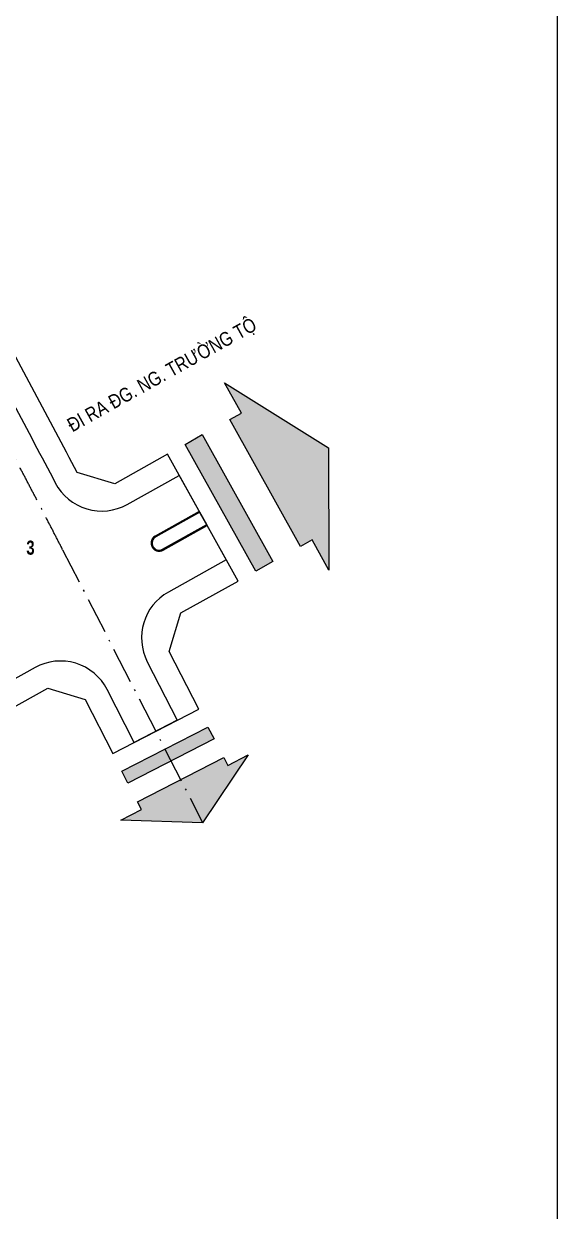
# Model space of a CAD drawing. Header units: millimetres. Extents: x 198719 to 733479478, y 80883 to 2151551233.
# Drawn here: x 568994312 to 569127178, y 2062962972 to 2063258782 of the extents above; entities that cross this region are included whole.
import ezdxf
from ezdxf.xclip import XClip

# ---------------------------------------------------------------- set-up
doc = ezdxf.new("R2010")
doc.units = ezdxf.units.MM
for name, pattern in [('ACAD_ISO10W100', [18.5, 12, -3, 0.5, -3]), ('CENTER', [3, 1.5, -0.5, 0.5, -0.5]), ('HIDDEN', [0.75, 0.5, -0.25])]:
    doc.linetypes.add(name, pattern=pattern)
doc.layers.add('boDnv', color=54, linetype='Continuous', lineweight=25)
doc.layers.add('E- RANH GIOI', color=1, linetype='CENTER', lineweight=13)
for name, color, linetype in [('BoThamCo', 94, 'Continuous'), ('ghi_chu', 7, 'Continuous'), ('hatchViaHe+LogDg', 129, 'Continuous'), ('LogDg', 7, 'Continuous'), ('LogDg phu', 7, 'Continuous'), ('QH', 7, 'Continuous'), ('TimDg', 222, 'Continuous'), ('ViaHeS', 32, 'Continuous')]:
    doc.layers.add(name, color=color, linetype=linetype)
doc.layers.add('LUOI GIONG', color=160, linetype='Continuous', plot=False)
doc.styles.add('ARIALB', font='', dxfattribs={"width": 0.75})
doc.styles.add('avantH', font='', dxfattribs={"height": 10})
doc.styles.get('ARIALB').set_extended_font_data('.VnArialH', bold=True)
doc.styles.get('avantH').set_extended_font_data('.VnAvantH')

# ---------------------------------------------------------------- blocks, each defined once
blk = doc.blocks.new('NEN')
at = {"layer": 'hatchViaHe+LogDg'}
for points in [[(518.41, -18.42), (514.23, -10.92), (540.07, -27.05), (540.14, -57.44), (535.96, -49.94), (533.1, -51.53), (515.55, -20.01)], [(521.96, -57.69), (504.44, -26.24), (508.69, -23.79), (526.25, -55.3)], [(488.77, -107.37), (510.12, -96.42), (511.66, -99.31), (490.26, -110.29)], [(515.01, -105.91), (520.11, -103.29), (508.77, -120.14), (488.52, -119.49), (493.61, -116.88), (492.62, -114.94), (514.02, -103.96)]]:
    blk.add_hatch(color=158, dxfattribs=at).paths.add_polyline_path(points)
at = {"layer": 'BoThamCo'}
blk.add_lwpolyline([(509.8, -46.13), (508.09, -43.07), (497.15, -49.18, 1), (498.85, -52.24)], format="xyb", close=True, dxfattribs=at)
blk.add_lwpolyline([(509.8, -46.13), (508.09, -43.07), (497.15, -49.18, 1), (498.85, -52.24)], format="xyb", close=True, dxfattribs=at)
at = {"layer": 'LogDg'}
blk.add_lwpolyline([(407.74, 82.21), (451.06, 3.64, -0.005576), (472.22, -35.78, 0.422017), (490.07, -41.12), (502.99, -33.92), (514.67, -54.89), (500.3, -62.89, 0.404193), (495.05, -80.18), (502.5, -94.71), (491.82, -100.19), (485.09, -87.06, 0.424556), (467.19, -81.64), (316.16, -165.91), (307.21, -171.12, 0.396001), (304.07, -181.61), (326.15, -225.74)], format="xyb", dxfattribs=at)
at = {"layer": 'LogDg', "ltscale": 0.75}
for points in [[(518.41, -18.42), (514.23, -10.92), (540.07, -27.05), (540.14, -57.44), (535.96, -49.94), (533.1, -51.53), (515.55, -20.01)], [(521.96, -57.69), (504.44, -26.24), (508.69, -23.79), (526.25, -55.3)], [(488.77, -107.37), (510.12, -96.42), (511.66, -99.31), (490.26, -110.29)], [(515.01, -105.91), (520.11, -103.29), (508.77, -120.14), (488.52, -119.49), (493.61, -116.88), (492.62, -114.94), (514.02, -103.96)]]:
    blk.add_lwpolyline(points, close=True, dxfattribs=at)
at = {"layer": 'LogDg'}
blk.add_lwpolyline([(509.92, -46.35), (507.97, -42.85), (497.03, -48.96, 1), (498.97, -52.45)], format="xyb", close=True, dxfattribs=at)
at = {"layer": 'LogDg phu', "linetype": 'HIDDEN', "ltscale": 50}
blk.add_lwpolyline([(509.92, -46.35), (507.97, -42.85), (497.03, -48.96, 1), (498.97, -52.45)], format="xyb", close=True, dxfattribs=at)
at = {"layer": 'TimDg', "linetype": 'ACAD_ISO10W100', "ltscale": 0.75}
blk.add_lwpolyline([(283.91, 294.4), (445.8, 0.74, -0.007517), (474.04, -52.35), (508.79, -120.12, 0.000278)], format="xyb", dxfattribs=at)
at = {"layer": 'ViaHeS', "elevation": 0}
blk.add_lwpolyline([(330.17, -223.73), (309.54, -182.47), (311.62, -175.49), (319.13, -171.13), (408.28, -121.39), (412.27, -122.59), (434.35, -165.32), (442.35, -161.19), (420.14, -118.2), (421.38, -114.07), (470.33, -86.76), (479.64, -89.58), (486.48, -102.92), (507.84, -91.97), (500.5, -77.65), (503.42, -68.02), (517.59, -60.13), (500.08, -28.68), (486.97, -35.97), (477.62, -33.17, 0.0056), (456.31, 6.54), (412.32, 86.32)], format="xyb", dxfattribs=at)
at = {"layer": 'ghi_chu', "style": 'avantH', "width": 0.85}
blk.add_text('®i ra ®g. ng. tr\xadêng té', height=3.5, rotation=29.1126, dxfattribs=at).set_placement((476.45, -23.26, 0))
at = {"layer": 'QH', "style": 'ARIALB', "width": 0.75}
blk.add_text('3', height=3.5, dxfattribs=at).set_placement((465.04, -53.59, -2.25))

msp = doc.modelspace()

# ---------------------------------------------------------------- block references
at = {"layer": 'boDnv'}
ref = msp.add_blockref('NEN', (568528364, 2063180299, 0), dxfattribs=dict(at, xscale=1003.354102868895, yscale=1003.354102868895, zscale=1003.354102868895))
XClip(ref).set_block_clipping_path([(-95.7748162709, -416.20828746), (596.8422356524, 169.550739368)])

# ---------------------------------------------------------------- next in the draw order: linework, layer by layer
at = {"layer": 'E- RANH GIOI'}
msp.add_lwpolyline([(568432268, 2063350418), (569127178, 2063350418), (569127178, 2062762666), (568432268, 2062762666)], close=True, dxfattribs=at)
at = {"layer": 'LUOI GIONG'}
msp.add_lwpolyline([(568432268, 2063350828), (569127178, 2063350828), (569127178, 2062762666), (568432268, 2062762666)], close=True, dxfattribs=at)

doc.saveas('drawing.dxf')
